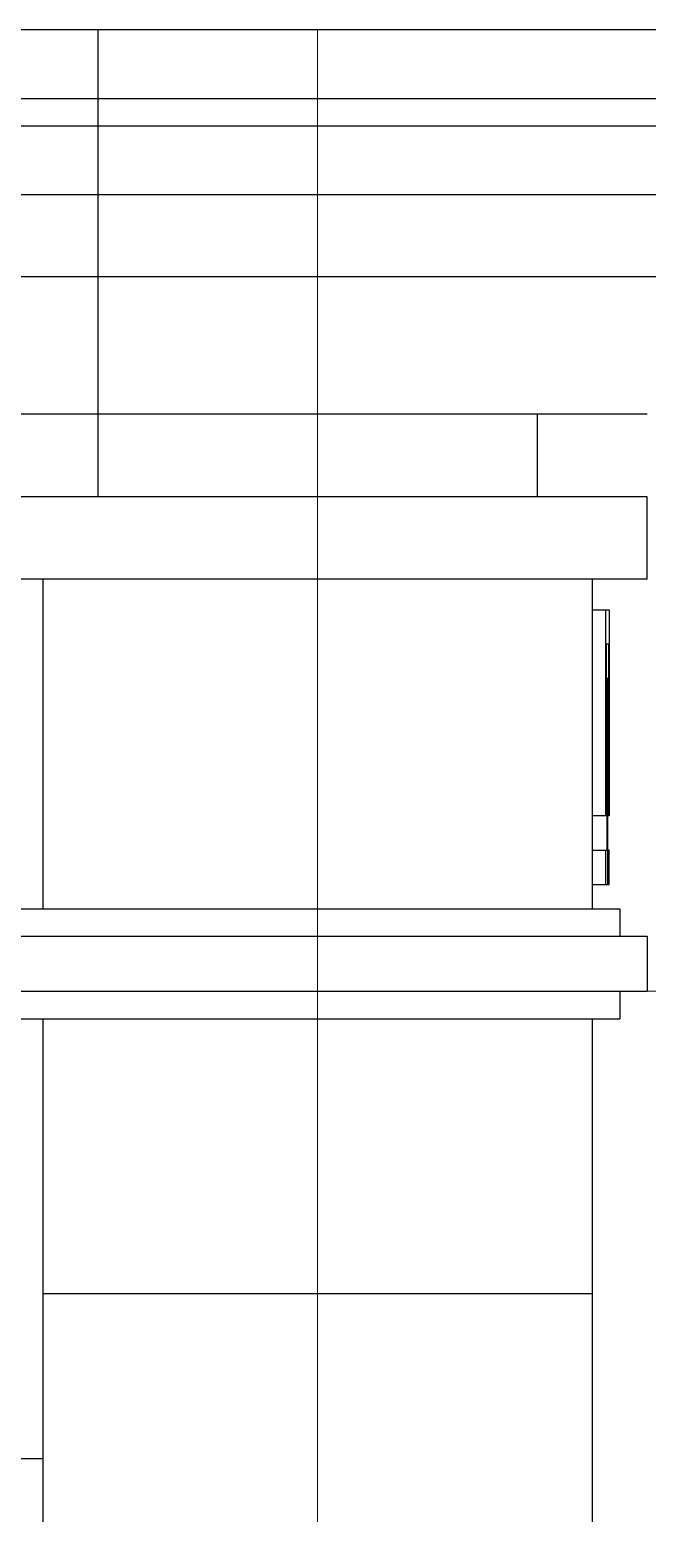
# Model space of a CAD drawing. Extents: x 1188826 to 1909461, y 608442 to 1651179.
# Drawn here: x 1702518 to 1703642, y 1046878 to 1049578 of the extents above; entities that cross this region are included whole.
import ezdxf

# ---------------------------------------------------------------- set-up
doc = ezdxf.new("R2010")
doc.units = 0
doc.header["$LTSCALE"] = 1000
doc.header["$MEASUREMENT"] = 0
doc.linetypes.add('ACAD_ISO10W100', pattern=[18.5, 12, -3, 0.5, -3])
doc.linetypes.add('DOTE', pattern=[2.42, 2, -0.2, 0.02, -0.2])
doc.layers.add('DOTE', color=19, linetype='DOTE', lineweight=9)
doc.layers.add('分缝', color=37, linetype='Continuous')
doc.layers.add('立面线', color=40, linetype='Continuous')

msp = doc.modelspace()

# ---------------------------------------------------------------- linework, layer by layer
at = {"layer": 'DOTE', "linetype": 'ACAD_ISO10W100', "ltscale": 100}
for p, q in [((1687342.5, 1049577.8), (1705542.3, 1049577.8)), ((1703042, 1049577.8), (1703042, 1041527.8)), ((1687342.5, 1047827.8), (1705542.3, 1047827.8))]:
    msp.add_line(p, q, dxfattribs=at)
at = {"layer": '分缝'}
for p, q in [((1702642.3, 1048727.8), (1702642.3, 1049577.8)), ((1702542.3, 1047277.8), (1703542.3, 1047277.8))]:
    msp.add_line(p, q, dxfattribs=at)
at = {"layer": '立面线'}
for p, q in [((1687842.5, 1049577.8), (1705042.3, 1049577.8)), ((1687842.5, 1049452.8), (1705042.3, 1049452.8)), ((1687842.5, 1049402.8), (1705042.3, 1049402.8)), ((1687842.5, 1049277.8), (1705042.3, 1049277.8)), ((1704642.3, 1049127.8), (1688242.5, 1049127.8)), ((1703642.3, 1048877.8), (1689242.5, 1048877.8)), ((1703442.3, 1048727.8), (1703442.3, 1048877.8)), ((1703642.3, 1048727.8), (1689242.5, 1048727.8)), ((1703642.3, 1048577.8), (1703642.3, 1048727.8)), ((1703642.3, 1048577.8), (1689242.5, 1048577.8)), ((1702542.3, 1047977.8), (1702542.3, 1048577.8)), ((1703542.3, 1047977.8), (1703542.3, 1048577.8)), ((1703542.3, 1048522), (1703572.8, 1048522)), ((1703567, 1048147), (1703567, 1048522)), ((1703572.8, 1048522), (1703572.8, 1048147)), ((1703572.3, 1048459.5), (1703567.4, 1048459.5)), ((1703567.4, 1048459.5), (1703567.4, 1048209.5)), ((1703572.3, 1048209.5), (1703572.3, 1048459.5)), ((1703571.9, 1048397), (1703567.4, 1048397)), ((1703567.9, 1048334.5), (1703567.9, 1048397)), ((1703569.7, 1048397), (1703569.7, 1048022)), ((1703570.1, 1048397), (1703570.1, 1048022)), ((1703571.9, 1048334.5), (1703571.9, 1048397)), ((1703569.2, 1048334.5), (1703567.4, 1048334.5)), ((1703569.2, 1048084.5), (1703569.2, 1048334.5)), ((1703569.7, 1048334.5), (1703570.1, 1048334.5)), ((1703570.5, 1048334.5), (1703571.9, 1048334.5)), ((1703570.5, 1048084.5), (1703570.5, 1048334.5)), ((1703567.4, 1048272), (1703568.8, 1048272)), ((1703568.3, 1048209.5), (1703568.3, 1048272)), ((1703568.8, 1048272), (1703568.8, 1048147)), ((1703570.5, 1048272), (1703571.4, 1048272)), ((1703571, 1048147), (1703571, 1048272)), ((1703571.4, 1048272), (1703571.4, 1048209.5)), ((1703567.4, 1048209.5), (1703568.3, 1048209.5)), ((1703570.5, 1048209.5), (1703571, 1048209.5)), ((1703572.3, 1048209.5), (1703571.4, 1048209.5)), ((1703568.8, 1048147), (1703542.3, 1048147)), ((1703572.8, 1048147), (1703570.5, 1048147)), ((1703542.3, 1048084.5), (1703569.2, 1048084.5)), ((1703567, 1048022), (1703567, 1048084.5)), ((1703569.7, 1048084.5), (1703570.1, 1048084.5)), ((1703572.8, 1048084.5), (1703570.5, 1048084.5)), ((1703572.8, 1048022), (1703572.8, 1048084.5)), ((1703542.3, 1048022), (1703572.8, 1048022)), ((1699792.3, 1047977.8), (1703592.3, 1047977.8)), ((1703592.3, 1047977.8), (1703592.3, 1047927.8)), ((1702442.3, 1047927.8), (1703642.3, 1047927.8)), ((1703642.3, 1047927.8), (1703642.3, 1047827.8)), ((1702442.3, 1047827.8), (1703642.3, 1047827.8)), ((1703592.3, 1047827.8), (1703592.3, 1047777.8)), ((1700811.8, 1047777.8), (1703592.3, 1047777.8)), ((1702542.3, 1043077.8), (1702542.3, 1047777.8)), ((1703542.3, 1043077.8), (1703542.3, 1047777.8)), ((1700842.3, 1046977.8), (1702542.3, 1046977.8))]:
    msp.add_line(p, q, dxfattribs=at)

doc.saveas('drawing.dxf')
